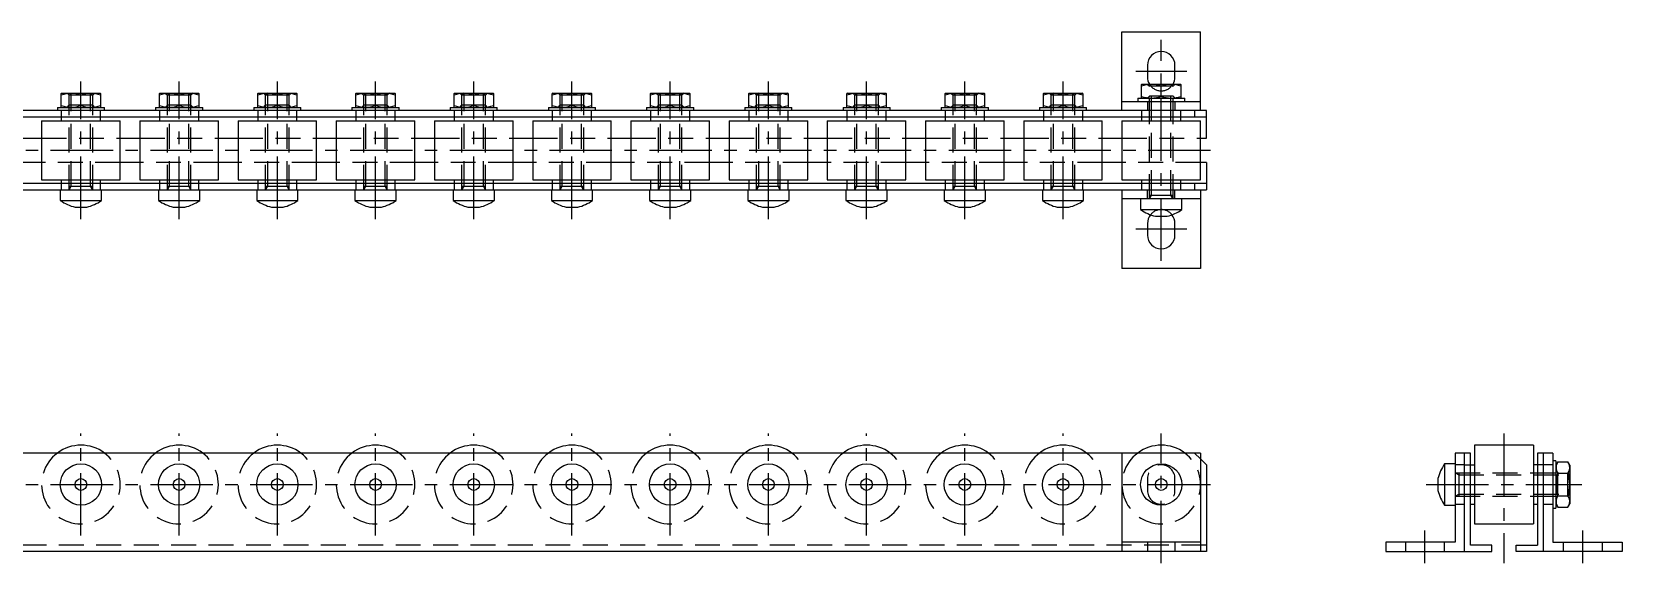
# Model space of a CAD drawing. Extents: x -3 to 829, y -8 to 142.
# Drawn here: x 424 to 828.8, y 7 to 142.1 of the extents above; entities that cross this region are included whole.
import ezdxf

# ---------------------------------------------------------------- set-up
doc = ezdxf.new("R2010")
doc.units = 0
doc.header["$LTSCALE"] = 0.5
doc.linetypes.add('CENTER', pattern=[50.8, 31.75, -6.35, 6.35, -6.35])
doc.linetypes.add('DASHED', pattern=[19.05, 12.7, -6.35])
for name, color, linetype in [('MSM_CENTER', 1, 'CENTER'), ('MSM_CONTINUOUS', 7, 'CONTINUOUS'), ('MSM_DASHED', 4, 'DASHED')]:
    doc.layers.add(name, color=color, linetype=linetype)

msp = doc.modelspace()

# ---------------------------------------------------------------- linework, layer by layer
at = {"layer": 'MSM_CENTER'}
for p, q in [((711.5, 83.91), (711.5, 140.11)), ((705, 132.11), (718, 132.11)), ((436.5, 94.51), (436.5, 129.51)), ((461.5, 94.51), (461.5, 129.51)), ((486.5, 94.51), (486.5, 129.51)), ((511.5, 94.51), (511.5, 129.51)), ((536.5, 94.51), (536.5, 129.51)), ((561.5, 94.51), (561.5, 129.51)), ((586.5, 94.51), (586.5, 129.51)), ((611.5, 94.51), (611.5, 129.51)), ((636.5, 94.51), (636.5, 129.51)), ((661.5, 94.51), (661.5, 129.51)), ((686.5, 94.51), (686.5, 129.51)), ((-3, 112.01), (726, 112.01)), ((718, 91.91), (705, 91.91)), ((436.5, 14), (436.5, 40)), ((461.5, 14), (461.5, 40)), ((486.5, 14), (486.5, 40)), ((511.5, 14), (511.5, 40)), ((536.5, 14), (536.5, 40)), ((561.5, 14), (561.5, 40)), ((586.5, 14), (586.5, 40)), ((611.5, 14), (611.5, 40)), ((636.5, 14), (636.5, 40)), ((661.5, 14), (661.5, 40)), ((686.5, 14), (686.5, 40)), ((711.5, 7), (711.5, 40)), ((798.74, 40), (798.74, 7)), ((-3, 27), (726, 27)), ((778.94, 27), (818.54, 27)), ((778.64, 7), (778.64, 15.3)), ((818.84, 7), (818.84, 15.3))]:
    msp.add_line(p, q, dxfattribs=at)
at = {"layer": 'MSM_CONTINUOUS'}
for p, q in [((701.5, 122.11), (701.5, 142.11)), ((701.5, 142.11), (721.5, 142.11)), ((721.5, 122.11), (721.5, 142.11)), ((708, 133.61), (708, 130.61)), ((715, 130.61), (715, 133.61)), ((431.6, 126.51), (431.5, 126.45)), ((431.5, 122.97), (431.5, 126.45)), ((431.6, 126.51), (441.4, 126.51)), ((436.5, 123.42), (436.5, 126.01)), ((441.5, 126.45), (441.4, 126.51)), ((441.5, 126.45), (441.5, 122.97)), ((456.6, 126.51), (456.5, 126.45)), ((456.5, 122.97), (456.5, 126.45)), ((456.6, 126.51), (466.4, 126.51)), ((461.5, 123.42), (461.5, 126.01)), ((466.5, 126.45), (466.4, 126.51)), ((466.5, 126.45), (466.5, 122.97)), ((481.6, 126.51), (481.5, 126.45)), ((481.5, 122.97), (481.5, 126.45)), ((481.6, 126.51), (491.4, 126.51)), ((486.5, 123.42), (486.5, 126.01)), ((491.5, 126.45), (491.4, 126.51)), ((491.5, 126.45), (491.5, 122.97)), ((506.6, 126.51), (506.5, 126.45)), ((506.5, 122.97), (506.5, 126.45)), ((506.6, 126.51), (516.4, 126.51)), ((511.5, 123.42), (511.5, 126.01)), ((516.5, 126.45), (516.4, 126.51)), ((516.5, 126.45), (516.5, 122.97)), ((531.6, 126.51), (531.5, 126.45)), ((531.5, 122.97), (531.5, 126.45)), ((531.6, 126.51), (541.4, 126.51)), ((536.5, 123.42), (536.5, 126.01)), ((541.5, 126.45), (541.4, 126.51)), ((541.5, 126.45), (541.5, 122.97)), ((556.6, 126.51), (556.5, 126.45)), ((556.5, 122.97), (556.5, 126.45)), ((556.6, 126.51), (566.4, 126.51)), ((561.5, 123.42), (561.5, 126.01)), ((566.5, 126.45), (566.4, 126.51)), ((566.5, 126.45), (566.5, 122.97)), ((581.6, 126.51), (581.5, 126.45)), ((581.5, 122.97), (581.5, 126.45)), ((581.6, 126.51), (591.4, 126.51)), ((586.5, 123.42), (586.5, 126.01)), ((591.5, 126.45), (591.4, 126.51)), ((591.5, 126.45), (591.5, 122.97)), ((606.6, 126.51), (606.5, 126.45)), ((606.5, 122.97), (606.5, 126.45)), ((606.6, 126.51), (616.4, 126.51)), ((611.5, 123.42), (611.5, 126.01)), ((616.5, 126.45), (616.4, 126.51)), ((616.5, 126.45), (616.5, 122.97)), ((631.6, 126.51), (631.5, 126.45)), ((631.5, 122.97), (631.5, 126.45)), ((631.6, 126.51), (641.4, 126.51)), ((636.5, 123.42), (636.5, 126.01)), ((641.5, 126.45), (641.4, 126.51)), ((641.5, 126.45), (641.5, 122.97)), ((656.6, 126.51), (656.5, 126.45)), ((656.5, 122.97), (656.5, 126.45)), ((656.6, 126.51), (666.4, 126.51)), ((661.5, 123.42), (661.5, 126.01)), ((666.5, 126.45), (666.4, 126.51)), ((666.5, 126.45), (666.5, 122.97)), ((681.6, 126.51), (681.5, 126.45)), ((681.5, 122.97), (681.5, 126.45)), ((681.6, 126.51), (691.4, 126.51)), ((686.5, 123.42), (686.5, 126.01)), ((691.5, 126.45), (691.4, 126.51)), ((691.5, 126.45), (691.5, 122.97)), ((706.6, 128.81), (706.5, 128.75)), ((706.5, 125.27), (706.5, 128.75)), ((706.6, 128.81), (716.4, 128.81)), ((711.5, 125.72), (711.5, 128.31)), ((716.5, 128.75), (716.4, 128.81)), ((716.5, 128.75), (716.5, 125.27)), ((723, 122.11), (0, 122.11)), ((430.5, 122.91), (430.5, 122.11)), ((430.5, 122.91), (442.5, 122.91)), ((431.5, 122.97), (431.6, 122.91)), ((441.4, 122.91), (441.5, 122.97)), ((442.5, 122.11), (442.5, 122.91)), ((455.5, 122.91), (455.5, 122.11)), ((455.5, 122.91), (467.5, 122.91)), ((456.5, 122.97), (456.6, 122.91)), ((466.4, 122.91), (466.5, 122.97)), ((467.5, 122.11), (467.5, 122.91)), ((480.5, 122.91), (480.5, 122.11)), ((480.5, 122.91), (492.5, 122.91)), ((481.5, 122.97), (481.6, 122.91)), ((491.4, 122.91), (491.5, 122.97)), ((492.5, 122.11), (492.5, 122.91)), ((505.5, 122.91), (505.5, 122.11)), ((505.5, 122.91), (517.5, 122.91)), ((506.5, 122.97), (506.6, 122.91)), ((516.4, 122.91), (516.5, 122.97)), ((517.5, 122.11), (517.5, 122.91)), ((530.5, 122.91), (530.5, 122.11)), ((530.5, 122.91), (542.5, 122.91)), ((531.5, 122.97), (531.6, 122.91)), ((541.4, 122.91), (541.5, 122.97)), ((542.5, 122.11), (542.5, 122.91)), ((555.5, 122.91), (555.5, 122.11)), ((555.5, 122.91), (567.5, 122.91)), ((556.5, 122.97), (556.6, 122.91)), ((566.4, 122.91), (566.5, 122.97)), ((567.5, 122.11), (567.5, 122.91)), ((580.5, 122.91), (580.5, 122.11)), ((580.5, 122.91), (592.5, 122.91)), ((581.5, 122.97), (581.6, 122.91)), ((591.4, 122.91), (591.5, 122.97)), ((592.5, 122.11), (592.5, 122.91)), ((605.5, 122.91), (605.5, 122.11)), ((605.5, 122.91), (617.5, 122.91)), ((606.5, 122.97), (606.6, 122.91)), ((616.4, 122.91), (616.5, 122.97)), ((617.5, 122.11), (617.5, 122.91)), ((630.5, 122.91), (630.5, 122.11)), ((630.5, 122.91), (642.5, 122.91)), ((631.5, 122.97), (631.6, 122.91)), ((641.4, 122.91), (641.5, 122.97)), ((642.5, 122.11), (642.5, 122.91)), ((655.5, 122.91), (655.5, 122.11)), ((655.5, 122.91), (667.5, 122.91)), ((656.5, 122.97), (656.6, 122.91)), ((666.4, 122.91), (666.5, 122.97)), ((667.5, 122.11), (667.5, 122.91)), ((680.5, 122.91), (680.5, 122.11)), ((680.5, 122.91), (692.5, 122.91)), ((681.5, 122.97), (681.6, 122.91)), ((691.4, 122.91), (691.5, 122.97)), ((692.5, 122.11), (692.5, 122.91)), ((701.5, 124.41), (721.5, 124.41)), ((705.5, 125.21), (705.5, 124.41)), ((705.5, 125.21), (717.5, 125.21)), ((706.5, 125.27), (706.6, 125.21)), ((716.4, 125.21), (716.5, 125.27)), ((717.5, 124.41), (717.5, 125.21)), ((720, 122.11), (720, 120.51)), ((723, 115.11), (723, 122.11)), ((0, 120.51), (723, 120.51)), ((426.5, 119.51), (426.5, 104.51)), ((426.5, 119.51), (446.5, 119.51)), ((431.5, 120.51), (431.5, 119.51)), ((441.5, 119.51), (441.5, 120.51)), ((446.5, 104.51), (446.5, 119.51)), ((451.5, 119.51), (451.5, 104.51)), ((451.5, 119.51), (471.5, 119.51)), ((456.5, 120.51), (456.5, 119.51)), ((466.5, 119.51), (466.5, 120.51)), ((471.5, 104.51), (471.5, 119.51)), ((476.5, 119.51), (476.5, 104.51)), ((476.5, 119.51), (496.5, 119.51)), ((481.5, 120.51), (481.5, 119.51)), ((491.5, 119.51), (491.5, 120.51)), ((496.5, 104.51), (496.5, 119.51)), ((501.5, 119.51), (501.5, 104.51)), ((501.5, 119.51), (521.5, 119.51)), ((506.5, 120.51), (506.5, 119.51)), ((516.5, 119.51), (516.5, 120.51)), ((521.5, 104.51), (521.5, 119.51)), ((526.5, 119.51), (526.5, 104.51)), ((526.5, 119.51), (546.5, 119.51)), ((531.5, 120.51), (531.5, 119.51)), ((541.5, 119.51), (541.5, 120.51)), ((546.5, 104.51), (546.5, 119.51)), ((551.5, 119.51), (551.5, 104.51)), ((551.5, 119.51), (571.5, 119.51)), ((556.5, 120.51), (556.5, 119.51)), ((566.5, 119.51), (566.5, 120.51)), ((571.5, 104.51), (571.5, 119.51)), ((576.5, 119.51), (576.5, 104.51)), ((576.5, 119.51), (596.5, 119.51)), ((581.5, 120.51), (581.5, 119.51)), ((591.5, 119.51), (591.5, 120.51)), ((596.5, 104.51), (596.5, 119.51)), ((601.5, 119.51), (601.5, 104.51)), ((601.5, 119.51), (621.5, 119.51)), ((606.5, 120.51), (606.5, 119.51)), ((616.5, 119.51), (616.5, 120.51)), ((621.5, 104.51), (621.5, 119.51)), ((626.5, 119.51), (626.5, 104.51)), ((626.5, 119.51), (646.5, 119.51)), ((631.5, 120.51), (631.5, 119.51)), ((641.5, 119.51), (641.5, 120.51)), ((646.5, 104.51), (646.5, 119.51)), ((651.5, 119.51), (651.5, 104.51)), ((651.5, 119.51), (671.5, 119.51)), ((656.5, 120.51), (656.5, 119.51)), ((666.5, 119.51), (666.5, 120.51)), ((671.5, 104.51), (671.5, 119.51)), ((676.5, 119.51), (676.5, 104.51)), ((676.5, 119.51), (696.5, 119.51)), ((681.5, 120.51), (681.5, 119.51)), ((691.5, 119.51), (691.5, 120.51)), ((696.5, 104.51), (696.5, 119.51)), ((701.5, 119.51), (701.5, 104.51)), ((701.5, 119.51), (721.5, 119.51)), ((706.5, 120.51), (706.5, 119.51)), ((716.5, 119.51), (716.5, 120.51)), ((721.5, 104.51), (721.5, 119.51)), ((421.5, 115.11), (426.5, 115.11)), ((446.5, 115.11), (451.5, 115.11)), ((471.5, 115.11), (476.5, 115.11)), ((496.5, 115.11), (501.5, 115.11)), ((521.5, 115.11), (526.5, 115.11)), ((546.5, 115.11), (551.5, 115.11)), ((571.5, 115.11), (576.5, 115.11)), ((596.5, 115.11), (601.5, 115.11)), ((621.5, 115.11), (626.5, 115.11)), ((646.5, 115.11), (651.5, 115.11)), ((671.5, 115.11), (676.5, 115.11)), ((696.5, 115.11), (701.5, 115.11)), ((721.5, 115.11), (723, 115.11)), ((426.5, 108.91), (421.5, 108.91)), ((451.5, 108.91), (446.5, 108.91)), ((476.5, 108.91), (471.5, 108.91)), ((501.5, 108.91), (496.5, 108.91)), ((526.5, 108.91), (521.5, 108.91)), ((551.5, 108.91), (546.5, 108.91)), ((576.5, 108.91), (571.5, 108.91)), ((601.5, 108.91), (596.5, 108.91)), ((626.5, 108.91), (621.5, 108.91)), ((651.5, 108.91), (646.5, 108.91)), ((676.5, 108.91), (671.5, 108.91)), ((701.5, 108.91), (696.5, 108.91)), ((723, 108.91), (721.5, 108.91)), ((723, 108.91), (723, 101.91)), ((723, 103.51), (0, 103.51)), ((0, 101.91), (723, 101.91)), ((426.5, 104.51), (446.5, 104.51)), ((431.25, 101.91), (431.25, 99.2)), ((431.5, 104.51), (431.5, 103.51)), ((441.5, 103.51), (441.5, 104.51)), ((441.75, 99.2), (441.75, 101.91)), ((451.5, 104.51), (471.5, 104.51)), ((456.25, 101.91), (456.25, 99.2)), ((456.5, 104.51), (456.5, 103.51)), ((466.5, 103.51), (466.5, 104.51)), ((466.75, 99.2), (466.75, 101.91)), ((476.5, 104.51), (496.5, 104.51)), ((481.25, 101.91), (481.25, 99.2)), ((481.5, 104.51), (481.5, 103.51)), ((491.5, 103.51), (491.5, 104.51)), ((491.75, 99.2), (491.75, 101.91)), ((501.5, 104.51), (521.5, 104.51)), ((506.25, 101.91), (506.25, 99.2)), ((506.5, 104.51), (506.5, 103.51)), ((516.5, 103.51), (516.5, 104.51)), ((516.75, 99.2), (516.75, 101.91)), ((526.5, 104.51), (546.5, 104.51)), ((531.25, 101.91), (531.25, 99.2)), ((531.5, 104.51), (531.5, 103.51)), ((541.5, 103.51), (541.5, 104.51)), ((541.75, 99.2), (541.75, 101.91)), ((551.5, 104.51), (571.5, 104.51)), ((556.25, 101.91), (556.25, 99.2)), ((556.5, 104.51), (556.5, 103.51)), ((566.5, 103.51), (566.5, 104.51)), ((566.75, 99.2), (566.75, 101.91)), ((576.5, 104.51), (596.5, 104.51)), ((581.25, 101.91), (581.25, 99.2)), ((581.5, 104.51), (581.5, 103.51)), ((591.5, 103.51), (591.5, 104.51)), ((591.75, 99.2), (591.75, 101.91)), ((601.5, 104.51), (621.5, 104.51)), ((606.25, 101.91), (606.25, 99.2)), ((606.5, 104.51), (606.5, 103.51)), ((616.5, 103.51), (616.5, 104.51)), ((616.75, 99.2), (616.75, 101.91)), ((626.5, 104.51), (646.5, 104.51)), ((631.25, 101.91), (631.25, 99.2)), ((631.5, 104.51), (631.5, 103.51)), ((641.5, 103.51), (641.5, 104.51)), ((641.75, 99.2), (641.75, 101.91)), ((651.5, 104.51), (671.5, 104.51)), ((656.25, 101.91), (656.25, 99.2)), ((656.5, 104.51), (656.5, 103.51)), ((666.5, 103.51), (666.5, 104.51)), ((666.75, 99.2), (666.75, 101.91)), ((676.5, 104.51), (696.5, 104.51)), ((681.25, 101.91), (681.25, 99.2)), ((681.5, 104.51), (681.5, 103.51)), ((691.5, 103.51), (691.5, 104.51)), ((691.75, 99.2), (691.75, 101.91)), ((701.5, 104.51), (721.5, 104.51)), ((701.5, 101.91), (701.5, 81.91)), ((706.5, 104.51), (706.5, 103.51)), ((716.5, 103.51), (716.5, 104.51)), ((720, 103.51), (720, 101.91)), ((721.5, 101.91), (721.5, 81.91)), ((431.25, 99.2), (441.75, 99.2)), ((435.01, 97.51), (437.99, 97.51)), ((456.25, 99.2), (466.75, 99.2)), ((460.01, 97.51), (462.99, 97.51)), ((481.25, 99.2), (491.75, 99.2)), ((485.01, 97.51), (487.99, 97.51)), ((506.25, 99.2), (516.75, 99.2)), ((510.01, 97.51), (512.99, 97.51)), ((531.25, 99.2), (541.75, 99.2)), ((535.01, 97.51), (537.99, 97.51)), ((556.25, 99.2), (566.75, 99.2)), ((560.01, 97.51), (562.99, 97.51)), ((581.25, 99.2), (591.75, 99.2)), ((585.01, 97.51), (587.99, 97.51)), ((606.25, 99.2), (616.75, 99.2)), ((610.01, 97.51), (612.99, 97.51)), ((631.25, 99.2), (641.75, 99.2)), ((635.01, 97.51), (637.99, 97.51)), ((656.25, 99.2), (666.75, 99.2)), ((660.01, 97.51), (662.99, 97.51)), ((681.25, 99.2), (691.75, 99.2)), ((685.01, 97.51), (687.99, 97.51)), ((721.5, 99.61), (701.5, 99.61)), ((706.25, 99.61), (706.25, 96.9)), ((716.75, 96.9), (716.75, 99.61)), ((706.25, 96.9), (716.75, 96.9)), ((708, 93.41), (708, 90.41)), ((710.01, 95.21), (712.99, 95.21)), ((715, 90.41), (715, 93.41)), ((721.5, 81.91), (701.5, 81.91)), ((791.24, 37), (791.24, 17)), ((806.24, 37), (791.24, 37)), ((806.24, 37), (806.24, 17)), ((721.5, 35), (1.5, 35)), ((701.5, 35), (701.5, 10)), ((721.5, 35), (721.5, 10)), ((721.5, 33.5), (723, 32)), ((790.24, 35), (786.34, 35)), ((786.34, 35), (786.34, 12.3)), ((788.64, 35), (788.64, 10)), ((790.24, 11.6), (790.24, 35)), ((807.24, 35), (807.24, 11.6)), ((811.14, 35), (807.24, 35)), ((808.84, 10), (808.84, 35)), ((811.14, 35), (811.14, 12.3)), ((811.94, 33), (811.14, 33)), ((811.94, 33), (811.94, 21)), ((812.44, 32.77), (811.94, 31.9)), ((812.44, 32.77), (815.03, 32.77)), ((815.54, 31.9), (815.03, 32.77)), ((723, 32), (723, 10)), ((781.94, 28.49), (781.94, 25.51)), ((783.63, 32.25), (783.63, 21.75)), ((786.34, 32.25), (783.63, 32.25)), ((788.64, 32), (791.24, 32)), ((808.84, 32), (806.24, 32)), ((812.44, 29.89), (815.03, 29.89)), ((815.54, 31.9), (815.54, 22.1)), ((783.63, 21.75), (786.34, 21.75)), ((790.24, 22), (791.24, 22)), ((806.24, 22), (807.24, 22)), ((811.14, 21), (811.94, 21)), ((811.94, 22.1), (812.44, 21.23)), ((812.44, 24.11), (815.03, 24.11)), ((812.44, 21.23), (815.03, 21.23)), ((815.03, 21.23), (815.54, 22.1)), ((791.24, 17), (806.24, 17)), ((721.5, 12.3), (701.5, 12.3)), ((786.34, 12.3), (768.64, 12.3)), ((768.64, 12.3), (768.64, 10)), ((811.14, 12.3), (828.84, 12.3)), ((828.84, 12.3), (828.84, 10)), ((723, 10), (0, 10)), ((768.64, 10), (795.64, 10)), ((795.64, 11.6), (790.24, 11.6)), ((795.64, 10), (795.64, 11.6)), ((801.84, 11.6), (807.24, 11.6)), ((801.84, 10), (801.84, 11.6)), ((828.84, 10), (801.84, 10))]:
    msp.add_line(p, q, dxfattribs=at)
for centre, radius in [((436.5, 27), 5.25), ((436.5, 27), 1.49), ((461.5, 27), 5.25), ((461.5, 27), 1.49), ((486.5, 27), 5.25), ((486.5, 27), 1.49), ((511.5, 27), 5.25), ((511.5, 27), 1.49), ((536.5, 27), 5.25), ((536.5, 27), 1.49), ((561.5, 27), 5.25), ((561.5, 27), 1.49), ((586.5, 27), 5.25), ((586.5, 27), 1.49), ((611.5, 27), 5.25), ((611.5, 27), 1.49), ((636.5, 27), 5.25), ((636.5, 27), 1.49), ((661.5, 27), 5.25), ((661.5, 27), 1.49), ((686.5, 27), 5.25), ((686.5, 27), 1.49), ((711.5, 27), 5.25), ((711.5, 27), 1.49)]:
    msp.add_circle(centre, radius, dxfattribs=at)
for centre, radius, start, end in [((711.5, 133.61), 3.5, 0, 180), ((711.5, 130.61), 3.5, 180, 210.9497), ((711.5, 130.61), 3.5, 329.0503, 0), ((434, 119.08), 7.37, 70.1592, 109.8408), ((439, 119.08), 7.37, 70.1592, 109.8408), ((459, 119.08), 7.37, 70.1592, 109.8408), ((464, 119.08), 7.37, 70.1592, 109.8408), ((484, 119.08), 7.37, 70.1592, 109.8408), ((489, 119.08), 7.37, 70.1592, 109.8408), ((509, 119.08), 7.37, 70.1592, 109.8408), ((514, 119.08), 7.37, 70.1592, 109.8408), ((534, 119.08), 7.37, 70.1592, 109.8408), ((539, 119.08), 7.37, 70.1592, 109.8408), ((559, 119.08), 7.37, 70.1592, 109.8408), ((564, 119.08), 7.37, 70.1592, 109.8408), ((584, 119.08), 7.37, 70.1592, 109.8408), ((589, 119.08), 7.37, 70.1592, 109.8408), ((609, 119.08), 7.37, 70.1592, 109.8408), ((614, 119.08), 7.37, 70.1592, 109.8408), ((634, 119.08), 7.37, 70.1592, 109.8408), ((639, 119.08), 7.37, 70.1592, 109.8408), ((659, 119.08), 7.37, 70.1592, 109.8408), ((664, 119.08), 7.37, 70.1592, 109.8408), ((684, 119.08), 7.37, 70.1592, 109.8408), ((689, 119.08), 7.37, 70.1592, 109.8408), ((709, 121.38), 7.37, 70.1592, 109.8408), ((709, 132.64), 7.37, 250.1592, 289.8408), ((714, 121.38), 7.37, 70.1592, 109.8408), ((714, 132.64), 7.37, 250.1592, 289.8408), ((434, 130.34), 7.37, 250.1592, 289.8408), ((439, 130.34), 7.37, 250.1592, 289.8408), ((459, 130.34), 7.37, 250.1592, 289.8408), ((464, 130.34), 7.37, 250.1592, 289.8408), ((484, 130.34), 7.37, 250.1592, 289.8408), ((489, 130.34), 7.37, 250.1592, 289.8408), ((509, 130.34), 7.37, 250.1592, 289.8408), ((514, 130.34), 7.37, 250.1592, 289.8408), ((534, 130.34), 7.37, 250.1592, 289.8408), ((539, 130.34), 7.37, 250.1592, 289.8408), ((559, 130.34), 7.37, 250.1592, 289.8408), ((564, 130.34), 7.37, 250.1592, 289.8408), ((584, 130.34), 7.37, 250.1592, 289.8408), ((589, 130.34), 7.37, 250.1592, 289.8408), ((609, 130.34), 7.37, 250.1592, 289.8408), ((614, 130.34), 7.37, 250.1592, 289.8408), ((634, 130.34), 7.37, 250.1592, 289.8408), ((639, 130.34), 7.37, 250.1592, 289.8408), ((659, 130.34), 7.37, 250.1592, 289.8408), ((664, 130.34), 7.37, 250.1592, 289.8408), ((684, 130.34), 7.37, 250.1592, 289.8408), ((689, 130.34), 7.37, 250.1592, 289.8408), ((438.04, 109.25), 12.12, 235.9445, 255.5214), ((434.96, 109.25), 12.12, 284.4786, 304.0555), ((463.04, 109.25), 12.12, 235.9445, 255.5214), ((459.96, 109.25), 12.12, 284.4786, 304.0555), ((488.04, 109.25), 12.12, 235.9445, 255.5214), ((484.96, 109.25), 12.12, 284.4786, 304.0555), ((513.04, 109.25), 12.12, 235.9445, 255.5214), ((509.96, 109.25), 12.12, 284.4786, 304.0555), ((538.04, 109.25), 12.12, 235.9445, 255.5214), ((534.96, 109.25), 12.12, 284.4786, 304.0555), ((563.04, 109.25), 12.12, 235.9445, 255.5214), ((559.96, 109.25), 12.12, 284.4786, 304.0555), ((588.04, 109.25), 12.12, 235.9445, 255.5214), ((584.96, 109.25), 12.12, 284.4786, 304.0555), ((613.04, 109.25), 12.12, 235.9445, 255.5214), ((609.96, 109.25), 12.12, 284.4786, 304.0555), ((638.04, 109.25), 12.12, 235.9445, 255.5214), ((634.96, 109.25), 12.12, 284.4786, 304.0555), ((663.04, 109.25), 12.12, 235.9445, 255.5214), ((659.96, 109.25), 12.12, 284.4786, 304.0555), ((688.04, 109.25), 12.12, 235.9445, 255.5214), ((684.96, 109.25), 12.12, 284.4786, 304.0555), ((713.04, 106.95), 12.12, 235.9445, 255.5214), ((711.5, 93.41), 3.5, 141.2477, 180), ((709.96, 106.95), 12.12, 284.4786, 304.0555), ((711.5, 93.41), 3.5, 0, 38.7523), ((711.5, 90.41), 3.5, 180, 0), ((436.5, 27), 10, 53.1301, 126.8699), ((461.5, 27), 10, 53.1301, 126.8699), ((486.5, 27), 10, 53.1301, 126.8699), ((511.5, 27), 10, 53.1301, 126.8699), ((536.5, 27), 10, 53.1301, 126.8699), ((561.5, 27), 10, 53.1301, 126.8699), ((586.5, 27), 10, 53.1301, 126.8699), ((611.5, 27), 10, 53.1301, 126.8699), ((636.5, 27), 10, 53.1301, 126.8699), ((661.5, 27), 10, 53.1301, 126.8699), ((686.5, 27), 10, 53.1301, 126.8699), ((711.5, 27), 10, 53.1301, 126.8699), ((814.55, 31.33), 2.56, 154.3574, 214.3573), ((812.92, 31.33), 2.56, 325.6427, 25.6426), ((793.67, 25.46), 12.12, 145.9445, 165.5214), ((821.6, 27), 9.61, 162.5124, 197.4876), ((805.87, 27), 9.61, 342.5124, 17.4876), ((793.67, 28.54), 12.12, 194.4786, 214.0555), ((814.55, 22.67), 2.56, 145.6427, 205.6426), ((812.92, 22.67), 2.56, 334.3574, 34.3573)]:
    msp.add_arc(centre, radius, start, end, dxfattribs=at)
at = {"layer": 'MSM_DASHED'}
for p, q in [((432.96, 126.51), (433.5, 125.97)), ((434.04, 126.51), (433.5, 125.97)), ((439.5, 125.97), (433.5, 125.97)), ((433.5, 101.91), (433.5, 125.97)), ((434.04, 102.85), (434.04, 126.51)), ((438.96, 126.51), (439.5, 125.97)), ((438.96, 102.85), (438.96, 126.51)), ((440.04, 126.51), (439.5, 125.97)), ((439.5, 101.91), (439.5, 125.97)), ((457.96, 126.51), (458.5, 125.97)), ((459.04, 126.51), (458.5, 125.97)), ((464.5, 125.97), (458.5, 125.97)), ((458.5, 101.91), (458.5, 125.97)), ((459.04, 102.85), (459.04, 126.51)), ((463.96, 126.51), (464.5, 125.97)), ((463.96, 102.85), (463.96, 126.51)), ((465.04, 126.51), (464.5, 125.97)), ((464.5, 101.91), (464.5, 125.97)), ((482.96, 126.51), (483.5, 125.97)), ((484.04, 126.51), (483.5, 125.97)), ((489.5, 125.97), (483.5, 125.97)), ((483.5, 101.91), (483.5, 125.97)), ((484.04, 102.85), (484.04, 126.51)), ((488.96, 126.51), (489.5, 125.97)), ((488.96, 102.85), (488.96, 126.51)), ((490.04, 126.51), (489.5, 125.97)), ((489.5, 101.91), (489.5, 125.97)), ((507.96, 126.51), (508.5, 125.97)), ((509.04, 126.51), (508.5, 125.97)), ((514.5, 125.97), (508.5, 125.97)), ((508.5, 101.91), (508.5, 125.97)), ((509.04, 102.85), (509.04, 126.51)), ((513.96, 126.51), (514.5, 125.97)), ((513.96, 102.85), (513.96, 126.51)), ((515.04, 126.51), (514.5, 125.97)), ((514.5, 101.91), (514.5, 125.97)), ((532.96, 126.51), (533.5, 125.97)), ((534.04, 126.51), (533.5, 125.97)), ((539.5, 125.97), (533.5, 125.97)), ((533.5, 101.91), (533.5, 125.97)), ((534.04, 102.85), (534.04, 126.51)), ((538.96, 126.51), (539.5, 125.97)), ((538.96, 102.85), (538.96, 126.51)), ((540.04, 126.51), (539.5, 125.97)), ((539.5, 101.91), (539.5, 125.97)), ((557.96, 126.51), (558.5, 125.97)), ((559.04, 126.51), (558.5, 125.97)), ((564.5, 125.97), (558.5, 125.97)), ((558.5, 101.91), (558.5, 125.97)), ((559.04, 102.85), (559.04, 126.51)), ((563.96, 126.51), (564.5, 125.97)), ((563.96, 102.85), (563.96, 126.51)), ((565.04, 126.51), (564.5, 125.97)), ((564.5, 101.91), (564.5, 125.97)), ((582.96, 126.51), (583.5, 125.97)), ((584.04, 126.51), (583.5, 125.97)), ((589.5, 125.97), (583.5, 125.97)), ((583.5, 101.91), (583.5, 125.97)), ((584.04, 102.85), (584.04, 126.51)), ((588.96, 126.51), (589.5, 125.97)), ((588.96, 102.85), (588.96, 126.51)), ((590.04, 126.51), (589.5, 125.97)), ((589.5, 101.91), (589.5, 125.97)), ((607.96, 126.51), (608.5, 125.97)), ((609.04, 126.51), (608.5, 125.97)), ((614.5, 125.97), (608.5, 125.97)), ((608.5, 101.91), (608.5, 125.97)), ((609.04, 102.85), (609.04, 126.51)), ((613.96, 126.51), (614.5, 125.97)), ((613.96, 102.85), (613.96, 126.51)), ((615.04, 126.51), (614.5, 125.97)), ((614.5, 101.91), (614.5, 125.97)), ((632.96, 126.51), (633.5, 125.97)), ((634.04, 126.51), (633.5, 125.97)), ((639.5, 125.97), (633.5, 125.97)), ((633.5, 101.91), (633.5, 125.97)), ((634.04, 102.85), (634.04, 126.51)), ((638.96, 126.51), (639.5, 125.97)), ((638.96, 102.85), (638.96, 126.51)), ((640.04, 126.51), (639.5, 125.97)), ((639.5, 101.91), (639.5, 125.97)), ((657.96, 126.51), (658.5, 125.97)), ((659.04, 126.51), (658.5, 125.97)), ((664.5, 125.97), (658.5, 125.97)), ((658.5, 101.91), (658.5, 125.97)), ((659.04, 102.85), (659.04, 126.51)), ((663.96, 126.51), (664.5, 125.97)), ((663.96, 102.85), (663.96, 126.51)), ((665.04, 126.51), (664.5, 125.97)), ((664.5, 101.91), (664.5, 125.97)), ((682.96, 126.51), (683.5, 125.97)), ((684.04, 126.51), (683.5, 125.97)), ((689.5, 125.97), (683.5, 125.97)), ((683.5, 101.91), (683.5, 125.97)), ((684.04, 102.85), (684.04, 126.51)), ((688.96, 126.51), (689.5, 125.97)), ((688.96, 102.85), (688.96, 126.51)), ((690.04, 126.51), (689.5, 125.97)), ((689.5, 101.91), (689.5, 125.97)), ((707.96, 128.81), (708.5, 128.27)), ((707.96, 125.21), (708.5, 125.75)), ((709.04, 128.81), (708.5, 128.27)), ((708.5, 99.61), (708.5, 128.27)), ((714.5, 128.27), (708.5, 128.27)), ((714.5, 125.75), (708.5, 125.75)), ((709.04, 100.55), (709.04, 128.81)), ((713.96, 100.55), (713.96, 128.81)), ((713.96, 128.81), (714.5, 128.27)), ((715.04, 128.81), (714.5, 128.27)), ((714.5, 99.61), (714.5, 128.27)), ((715.04, 125.21), (714.5, 125.75)), ((431.5, 122.11), (431.5, 120.51)), ((432.96, 122.91), (433.5, 123.45)), ((439.5, 123.45), (433.5, 123.45)), ((440.04, 122.91), (439.5, 123.45)), ((441.5, 120.51), (441.5, 122.11)), ((456.5, 122.11), (456.5, 120.51)), ((457.96, 122.91), (458.5, 123.45)), ((464.5, 123.45), (458.5, 123.45)), ((465.04, 122.91), (464.5, 123.45)), ((466.5, 120.51), (466.5, 122.11)), ((481.5, 122.11), (481.5, 120.51)), ((482.96, 122.91), (483.5, 123.45)), ((489.5, 123.45), (483.5, 123.45)), ((490.04, 122.91), (489.5, 123.45)), ((491.5, 120.51), (491.5, 122.11)), ((506.5, 122.11), (506.5, 120.51)), ((507.96, 122.91), (508.5, 123.45)), ((514.5, 123.45), (508.5, 123.45)), ((515.04, 122.91), (514.5, 123.45)), ((516.5, 120.51), (516.5, 122.11)), ((531.5, 122.11), (531.5, 120.51)), ((532.96, 122.91), (533.5, 123.45)), ((539.5, 123.45), (533.5, 123.45)), ((540.04, 122.91), (539.5, 123.45)), ((541.5, 120.51), (541.5, 122.11)), ((556.5, 122.11), (556.5, 120.51)), ((557.96, 122.91), (558.5, 123.45)), ((564.5, 123.45), (558.5, 123.45)), ((565.04, 122.91), (564.5, 123.45)), ((566.5, 120.51), (566.5, 122.11)), ((581.5, 122.11), (581.5, 120.51)), ((582.96, 122.91), (583.5, 123.45)), ((589.5, 123.45), (583.5, 123.45)), ((590.04, 122.91), (589.5, 123.45)), ((591.5, 120.51), (591.5, 122.11)), ((606.5, 122.11), (606.5, 120.51)), ((607.96, 122.91), (608.5, 123.45)), ((614.5, 123.45), (608.5, 123.45)), ((615.04, 122.91), (614.5, 123.45)), ((616.5, 120.51), (616.5, 122.11)), ((631.5, 122.11), (631.5, 120.51)), ((632.96, 122.91), (633.5, 123.45)), ((639.5, 123.45), (633.5, 123.45)), ((640.04, 122.91), (639.5, 123.45)), ((641.5, 120.51), (641.5, 122.11)), ((656.5, 122.11), (656.5, 120.51)), ((657.96, 122.91), (658.5, 123.45)), ((664.5, 123.45), (658.5, 123.45)), ((665.04, 122.91), (664.5, 123.45)), ((666.5, 120.51), (666.5, 122.11)), ((681.5, 122.11), (681.5, 120.51)), ((682.96, 122.91), (683.5, 123.45)), ((689.5, 123.45), (683.5, 123.45)), ((690.04, 122.91), (689.5, 123.45)), ((691.5, 120.51), (691.5, 122.11)), ((706.5, 122.11), (706.5, 120.51)), ((708, 124.41), (708, 122.11)), ((715, 124.41), (715, 122.11)), ((716.5, 120.51), (716.5, 122.11)), ((426.5, 115.11), (446.5, 115.11)), ((451.5, 115.11), (471.5, 115.11)), ((476.5, 115.11), (496.5, 115.11)), ((501.5, 115.11), (521.5, 115.11)), ((526.5, 115.11), (546.5, 115.11)), ((551.5, 115.11), (571.5, 115.11)), ((576.5, 115.11), (596.5, 115.11)), ((601.5, 115.11), (621.5, 115.11)), ((626.5, 115.11), (646.5, 115.11)), ((651.5, 115.11), (671.5, 115.11)), ((676.5, 115.11), (696.5, 115.11)), ((701.5, 115.11), (721.5, 115.11)), ((446.5, 108.91), (426.5, 108.91)), ((471.5, 108.91), (451.5, 108.91)), ((496.5, 108.91), (476.5, 108.91)), ((521.5, 108.91), (501.5, 108.91)), ((546.5, 108.91), (526.5, 108.91)), ((571.5, 108.91), (551.5, 108.91)), ((596.5, 108.91), (576.5, 108.91)), ((621.5, 108.91), (601.5, 108.91)), ((646.5, 108.91), (626.5, 108.91)), ((671.5, 108.91), (651.5, 108.91)), ((696.5, 108.91), (676.5, 108.91)), ((721.5, 108.91), (701.5, 108.91)), ((431.5, 103.51), (431.5, 101.91)), ((433.5, 102.85), (439.5, 102.85)), ((433.5, 101.91), (434.04, 102.85)), ((439.5, 101.91), (438.96, 102.85)), ((441.5, 101.91), (441.5, 103.51)), ((456.5, 103.51), (456.5, 101.91)), ((458.5, 102.85), (464.5, 102.85)), ((458.5, 101.91), (459.04, 102.85)), ((464.5, 101.91), (463.96, 102.85)), ((466.5, 101.91), (466.5, 103.51)), ((481.5, 103.51), (481.5, 101.91)), ((483.5, 102.85), (489.5, 102.85)), ((483.5, 101.91), (484.04, 102.85)), ((489.5, 101.91), (488.96, 102.85)), ((491.5, 101.91), (491.5, 103.51)), ((506.5, 103.51), (506.5, 101.91)), ((508.5, 102.85), (514.5, 102.85)), ((508.5, 101.91), (509.04, 102.85)), ((514.5, 101.91), (513.96, 102.85)), ((516.5, 101.91), (516.5, 103.51)), ((531.5, 103.51), (531.5, 101.91)), ((533.5, 102.85), (539.5, 102.85)), ((533.5, 101.91), (534.04, 102.85)), ((539.5, 101.91), (538.96, 102.85)), ((541.5, 101.91), (541.5, 103.51)), ((556.5, 103.51), (556.5, 101.91)), ((558.5, 102.85), (564.5, 102.85)), ((558.5, 101.91), (559.04, 102.85)), ((564.5, 101.91), (563.96, 102.85)), ((566.5, 101.91), (566.5, 103.51)), ((581.5, 103.51), (581.5, 101.91)), ((583.5, 102.85), (589.5, 102.85)), ((583.5, 101.91), (584.04, 102.85)), ((589.5, 101.91), (588.96, 102.85)), ((591.5, 101.91), (591.5, 103.51)), ((606.5, 103.51), (606.5, 101.91)), ((608.5, 102.85), (614.5, 102.85)), ((608.5, 101.91), (609.04, 102.85)), ((614.5, 101.91), (613.96, 102.85)), ((616.5, 101.91), (616.5, 103.51)), ((631.5, 103.51), (631.5, 101.91)), ((633.5, 102.85), (639.5, 102.85)), ((633.5, 101.91), (634.04, 102.85)), ((639.5, 101.91), (638.96, 102.85)), ((641.5, 101.91), (641.5, 103.51)), ((656.5, 103.51), (656.5, 101.91)), ((658.5, 102.85), (664.5, 102.85)), ((658.5, 101.91), (659.04, 102.85)), ((664.5, 101.91), (663.96, 102.85)), ((666.5, 101.91), (666.5, 103.51)), ((681.5, 103.51), (681.5, 101.91)), ((683.5, 102.85), (689.5, 102.85)), ((683.5, 101.91), (684.04, 102.85)), ((689.5, 101.91), (688.96, 102.85)), ((691.5, 101.91), (691.5, 103.51)), ((706.5, 103.51), (706.5, 101.91)), ((708, 99.61), (708, 101.91)), ((715, 99.61), (715, 101.91)), ((716.5, 101.91), (716.5, 103.51)), ((708.5, 99.61), (709.04, 100.55)), ((708.5, 100.55), (714.5, 100.55)), ((714.5, 99.61), (713.96, 100.55)), ((720, 35), (721.5, 33.5)), ((708, 28.5), (708, 25.5)), ((715, 25.5), (715, 28.5)), ((788.64, 32), (786.34, 32)), ((786.34, 30), (815, 30)), ((786.34, 30), (787.27, 29.46)), ((787.27, 30), (787.27, 24)), ((787.27, 29.46), (815.54, 29.46)), ((811.14, 32), (808.84, 32)), ((811.94, 30.54), (812.48, 30)), ((812.48, 24), (812.48, 30)), ((815.54, 30.54), (815, 30)), ((815, 24), (815, 30)), ((815.54, 29.46), (815, 30)), ((786.34, 24), (787.27, 24.54)), ((787.27, 24.54), (815.54, 24.54)), ((815.54, 24.54), (815, 24)), ((786.34, 24), (815, 24)), ((786.34, 22), (788.64, 22)), ((808.84, 22), (811.14, 22)), ((811.94, 23.46), (812.48, 24)), ((815.54, 23.46), (815, 24)), ((708, 12.3), (708, 10)), ((715, 12.3), (715, 10)), ((773.64, 12.3), (773.64, 10)), ((783.64, 10), (783.64, 12.3)), ((813.84, 12.3), (813.84, 10)), ((823.84, 10), (823.84, 12.3)), ((723, 11.6), (0, 11.6))]:
    msp.add_line(p, q, dxfattribs=at)
for centre, radius, start, end in [((711.5, 130.61), 3.5, 210.9497, 329.0503), ((711.5, 93.41), 3.5, 38.7523, 141.2477), ((436.5, 27), 10, 126.8699, 53.1301), ((461.5, 27), 10, 126.8699, 53.1301), ((486.5, 27), 10, 126.8699, 53.1301), ((511.5, 27), 10, 126.8699, 53.1301), ((536.5, 27), 10, 126.8699, 53.1301), ((561.5, 27), 10, 126.8699, 53.1301), ((586.5, 27), 10, 126.8699, 53.1301), ((611.5, 27), 10, 126.8699, 53.1301), ((636.5, 27), 10, 126.8699, 53.1301), ((661.5, 27), 10, 126.8699, 53.1301), ((686.5, 27), 10, 126.8699, 53.1301), ((711.5, 27), 10, 126.8699, 53.1301), ((711.5, 28.5), 3.5, 0, 180), ((711.5, 25.5), 3.5, 180, 0)]:
    msp.add_arc(centre, radius, start, end, dxfattribs=at)

doc.saveas('drawing.dxf')
